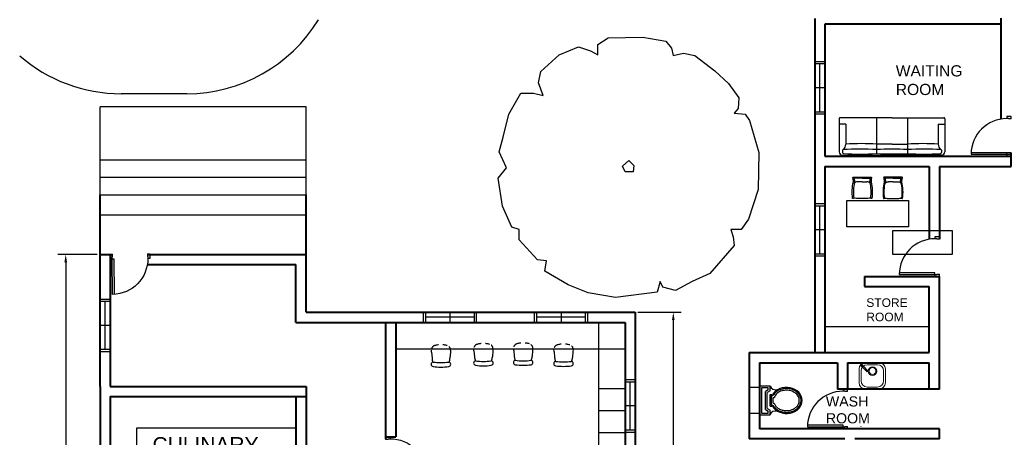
# Model space of a CAD drawing. Header units: metres. Extents: x -353 to 1688, y -477 to 135.
# Drawn here: x -328.78 to -306.27, y -230.91 to -221.39 of the extents above; entities that cross this region are included whole.
import ezdxf

# ---------------------------------------------------------------- set-up
doc = ezdxf.new("R2010")
doc.units = ezdxf.units.M
doc.header["$MEASUREMENT"] = 0
doc.linetypes.add('HIDDEN2', pattern=[0.1875, 0.125, -0.0625])
for name, color, linetype in [('CIRCULATION', 8, 'Continuous'), ('door space', 1, 'Continuous'), ('FUR', 7, 'Continuous'), ('ID-LOOSE', 31, 'Continuous'), ('ID-LOOSE2', 8, 'Continuous'), ('TREES', 82, 'Continuous'), ('WINDOW', 10, 'Continuous')]:
    doc.layers.add(name, color=color, linetype=linetype)
for name, color, linetype, lineweight in [('DIMENSION', 240, 'Continuous', 40), ('ROAD', 31, 'Continuous', 30), ('WALL', 2, 'Continuous', 40)]:
    doc.layers.add(name, color=color, linetype=linetype, lineweight=lineweight)
for name, color, linetype, plot in [('FURNITURE', 130, 'Continuous', False), ('STAIR', 231, 'Continuous', False), ('TEXT', 141, 'Continuous', False)]:
    doc.layers.add(name, color=color, linetype=linetype, plot=plot)
doc.styles.get("Standard").update_dxf_attribs({"font": 'arial.ttf'})
doc.dimstyles.new('Annotative', dxfattribs={"dimscale": 0, "dimtxt": 0.18, "dimasz": 0.18, "dimexe": 0.18, "dimexo": 0.0625, "dimgap": 0.09, "dimtad": 0, "dimtih": 1, "dimtoh": 1, "dimdec": 4, "dimzin": 0, "dimdsep": 46, "dimtxsty": 'Standard', "dimcen": 0.09, "dimadec": 0, "dimazin": 0, "dimtfac": 1, "dimtdec": 4, "dimtofl": 0, "dimtmove": 0, "dimatfit": 3, "dimfxl": 1, "dimtolj": 1, "dimtzin": 0, "dimarcsym": 0})

# ---------------------------------------------------------------- blocks, each defined once
blk = doc.blocks.new('A$C50846A53')
at = {"linetype": 'Continuous'}
for p, q in [((0, 0.74), (0, 0.56)), ((0.5, 0.74), (0, 0.74)), ((0.47, 0.71), (0.03, 0.71)), ((0.03, 0.71), (0.03, 0.59)), ((0.47, 0.59), (0.47, 0.71)), ((0.5, 0.56), (0.5, 0.74)), ((0, 0.56), (0.08, 0.56)), ((0.03, 0.59), (0.063, 0.59)), ((0.093, 0.64), (0.063, 0.59)), ((0.11, 0.61), (0.08, 0.56)), ((0.093, 0.64), (0.407, 0.64)), ((0.11, 0.61), (0.39, 0.61)), ((0.15, 0.557), (0.15, 0.52)), ((0.15, 0.557), (0.351, 0.557)), ((0.17, 0.537), (0.332, 0.537)), ((0.351, 0.557), (0.351, 0.52)), ((0.42, 0.56), (0.39, 0.61)), ((0.437, 0.59), (0.407, 0.64)), ((0.42, 0.56), (0.5, 0.56)), ((0.437, 0.59), (0.47, 0.59)), ((0.2, 0.507), (0.2, 0.488)), ((0.2, 0.507), (0.301, 0.507)), ((0.301, 0.507), (0.301, 0.488))]:
    blk.add_line(p, q, dxfattribs=at)
for centre, radius, start, end in [((-0.039, 0.461), 0.106, 344.642, 68.7339), ((0.11, 0.542), 0.06, 306.0032, 355.4798), ((0.391, 0.542), 0.06, 184.5202, 233.9959), ((0.539, 0.461), 0.106, 111.2661, 195.358)]:
    blk.add_arc(centre, radius, start, end, dxfattribs=at)
blk.add_ellipse((0.251, 0.274), major_axis=(0, 0.274), ratio=0.828948, start_param=0.459479, end_param=5.823706, dxfattribs=at)
for points, knots in [([(0.145, 0.493), (0.144, 0.492), (0.143, 0.491), (0.132, 0.483), (0.123, 0.475), (0.106, 0.457), (0.098, 0.447), (0.084, 0.426), (0.077, 0.415), (0.066, 0.391), (0.061, 0.378), (0.053, 0.352), (0.05, 0.339), (0.045, 0.311), (0.044, 0.298), (0.043, 0.27), (0.043, 0.256), (0.046, 0.228), (0.049, 0.215), (0.055, 0.188), (0.059, 0.175), (0.069, 0.15), (0.075, 0.138), (0.088, 0.116), (0.095, 0.105), (0.111, 0.085), (0.12, 0.077), (0.138, 0.06), (0.147, 0.053), (0.167, 0.041), (0.178, 0.036), (0.199, 0.028), (0.209, 0.025), (0.231, 0.021), (0.242, 0.02), (0.264, 0.02), (0.275, 0.021), (0.297, 0.026), (0.307, 0.029), (0.328, 0.038), (0.338, 0.044), (0.358, 0.057), (0.367, 0.064), (0.385, 0.081), (0.394, 0.09), (0.409, 0.11), (0.416, 0.121), (0.429, 0.144), (0.434, 0.156), (0.444, 0.181), (0.448, 0.194), (0.454, 0.221), (0.456, 0.235), (0.458, 0.262), (0.458, 0.276), (0.457, 0.304), (0.455, 0.318), (0.45, 0.345), (0.447, 0.358), (0.438, 0.384), (0.433, 0.396), (0.421, 0.42), (0.414, 0.431), (0.399, 0.452), (0.391, 0.461), (0.374, 0.479), (0.365, 0.486), (0.356, 0.493)], [0.542145, 0.542145, 0.542145, 0.542145, 0.562703, 0.562703, 0.724661, 0.724661, 0.886619, 0.886619, 1.048577, 1.048577, 1.210535, 1.210535, 1.372493, 1.372493, 1.534451, 1.534451, 1.696409, 1.696409, 1.858367, 1.858367, 2.020325, 2.020325, 2.182283, 2.182283, 2.344241, 2.344241, 2.506199, 2.506199, 2.668157, 2.668157, 2.830115, 2.830115, 2.992073, 2.992073, 3.154031, 3.154031, 3.315989, 3.315989, 3.477947, 3.477947, 3.639905, 3.639905, 3.801863, 3.801863, 3.963821, 3.963821, 4.125779, 4.125779, 4.287737, 4.287737, 4.449695, 4.449695, 4.611653, 4.611653, 4.773611, 4.773611, 4.935569, 4.935569, 5.097526, 5.097526, 5.259484, 5.259484, 5.421442, 5.421442, 5.5834, 5.5834, 5.741045, 5.741045, 5.741045, 5.741045]), ([(0.2, 0.488), (0.17, 0.474), (0.164, 0.47), (0.151, 0.46), (0.144, 0.454), (0.13, 0.439), (0.123, 0.431), (0.111, 0.413), (0.106, 0.404), (0.096, 0.384), (0.091, 0.373), (0.084, 0.352), (0.081, 0.34), (0.076, 0.317), (0.075, 0.305), (0.073, 0.282), (0.073, 0.27), (0.074, 0.246), (0.076, 0.234), (0.08, 0.211), (0.083, 0.2), (0.09, 0.178), (0.095, 0.167), (0.104, 0.147), (0.11, 0.138), (0.122, 0.12), (0.128, 0.112), (0.142, 0.097), (0.149, 0.09), (0.165, 0.078), (0.173, 0.073), (0.189, 0.064), (0.197, 0.06), (0.214, 0.055), (0.222, 0.053), (0.239, 0.05), (0.248, 0.05), (0.266, 0.051), (0.276, 0.052), (0.296, 0.057), (0.306, 0.061), (0.325, 0.071), (0.335, 0.077), (0.353, 0.091), (0.361, 0.099), (0.377, 0.117), (0.384, 0.127), (0.398, 0.149), (0.404, 0.161), (0.414, 0.185), (0.418, 0.198), (0.424, 0.225), (0.426, 0.239), (0.428, 0.267), (0.428, 0.281), (0.426, 0.309), (0.424, 0.323), (0.418, 0.349), (0.414, 0.363), (0.404, 0.387), (0.398, 0.399), (0.385, 0.421), (0.378, 0.431), (0.362, 0.449), (0.353, 0.458), (0.338, 0.469), (0.332, 0.474), (0.301, 0.488)], [0.459479, 0.459479, 0.459479, 0.459479, 0.567422, 0.567422, 0.720865, 0.720865, 0.874307, 0.874307, 1.02775, 1.02775, 1.181192, 1.181192, 1.334635, 1.334635, 1.488077, 1.488077, 1.64152, 1.64152, 1.794963, 1.794963, 1.948405, 1.948405, 2.101848, 2.101848, 2.25529, 2.25529, 2.408733, 2.408733, 2.562175, 2.562175, 2.715618, 2.715618, 2.86906, 2.86906, 3.022503, 3.022503, 3.175946, 3.175946, 3.356457, 3.356457, 3.536968, 3.536968, 3.717479, 3.717479, 3.89799, 3.89799, 4.078501, 4.078501, 4.259012, 4.259012, 4.439523, 4.439523, 4.620035, 4.620035, 4.800546, 4.800546, 4.981057, 4.981057, 5.161568, 5.161568, 5.342079, 5.342079, 5.52259, 5.52259, 5.703101, 5.703101, 5.823706, 5.823706, 5.823706, 5.823706])]:
    blk.add_open_spline(points, degree=3, knots=knots, dxfattribs=at)
blk = doc.blocks.new('Simple tree 13_cad-block.com')
at = {"color": 0}
for points in [[(-1468, -1499), (-1766, -1175), (-1766, -1008), (-1883, -968), (-2037, -632), (-2103, -179), (-1973, -11), (-2089, 248), (-2025, 481), (-1935, 856), (-1740, 1192), (-1534, 1192), (-1378, 1153), (-1456, 1360), (-1416, 1541), (-1119, 1813), (-809, 1943), (-615, 1878), (-498, 1813), (-498, 1981), (-330, 2085), (227, 2098), (602, 2033), (692, 1917), (718, 1800), (886, 1839), (1068, 1800), (1391, 1555), (1611, 1348), (1779, 1115), (1766, 946), (1701, 868), (1883, 856), (1948, 752), (2102, 235), (2090, -361), (1934, -839), (1818, -1008), (1649, -1008), (1689, -1124), (1701, -1266), (1313, -1719), (1028, -1848), (757, -1991), (550, -1939), (511, -1848), (459, -2017), (-214, -2107), (-653, -2029), (-977, -1900), (-1352, -1681), (-1326, -1512)], [(-58, -76), (-97, 15), (6, 105), (84, 28), (71, -76)]]:
    blk.add_lwpolyline(points, close=True, dxfattribs=at)
blk = doc.blocks.new('A$C027E3DAA')
at = {"lineweight": 5}
for p, q in [((0, 100), (0, 320)), ((48, 356), (128, 276)), ((142, 290), (63, 369)), ((320, 420), (100, 420)), ((291, 388), (131, 388)), ((420, 100), (420, 320)), ((31, 132), (31, 288)), ((128, 276), (142, 290)), ((391, 132), (391, 288)), ((291, 32), (131, 32)), ((320, 0), (100, 0))]:
    blk.add_line(p, q, dxfattribs=at)
for centre, radius in [((47, 373), 16.5), ((47, 373), 8.24), ((214, 287), 68.5), ((214, 287), 54.8)]:
    blk.add_circle(centre, radius, dxfattribs=at)
for centre, start, end in [((100, 320), 90, 180), ((131, 288), 90, 180), ((291, 288), 0, 90), ((320, 320), 0, 90), ((100, 100), 180, 270), ((131, 132), 180, 270), ((291, 132), 270, 0), ((320, 100), 270, 0)]:
    blk.add_arc(centre, 100, start, end, dxfattribs=at)
blk = doc.blocks.new('SOFA-5')
at = {"layer": 'FUR', "color": 32}
for p, q in [((-1123, 514), (2, 514)), ((-1123, 404), (-1123, 454)), ((1127, 514), (2, 514)), ((1127, 404), (1127, 454)), ((-1198, -311), (-1198, 439)), ((-1048, -186), (-1048, 264)), ((1052, -186), (1052, 264)), ((1202, -311), (1202, 439)), ((-1048, -186), (-1198, -186)), ((1052, -186), (1202, -186)), ((2, -336), (-1173, -336)), ((2, -336), (1177, -336))]:
    blk.add_line(p, q, dxfattribs=at)
at = {"layer": 'FUR', "color": 40}
for p, q in [((-348, -338), (-348, 479)), ((352, -338), (352, 479)), ((2, 264), (-348, 264)), ((2, 264), (352, 264))]:
    blk.add_line(p, q, dxfattribs=at)
at = {"layer": 'FUR', "color": 32}
for centre, radius, start, end in [((-1123, 439), 75, 90, 180), ((-1098, 454), 25, 90, 180), ((-723, -6527), 7017, 86.9364, 93.0636), ((2, -5639), 6128, 86.7259, 93.2741), ((727, -6527), 7017, 86.9364, 93.0636), ((1102, 454), 25, 0, 90), ((1127, 439), 75, 0, 90), ((-1108, 404), 15, 180, 267.297), ((-1198, 268), 151, 358.7138, 53.3427), ((1203, 268), 151, 126.6573, 181.2862), ((1112, 404), 15, 272.703, 0), ((-1173, -311), 25, 180, 270), ((1177, -311), 25, 270, 0)]:
    blk.add_arc(centre, radius, start, end, dxfattribs=at)
at = {"layer": 'FUR', "color": 40}
for centre, radius, start, end in [((-735, 7869), 7490, 267.1407, 272.9627), ((-698, 6384), 6130, 266.7268, 273.2732), ((2, 6501), 6122, 266.7223, 273.2777), ((740, 7869), 7490, 267.0373, 272.8593), ((702, 6384), 6130, 266.7268, 273.2732)]:
    blk.add_arc(centre, radius, start, end, dxfattribs=at)
blk = doc.blocks.new('A$C51F1')
at = {"layer": 'ID-LOOSE'}
blk.add_lwpolyline([(0.439, 0.474, 0.102523), (0.429, 0.386, -0.080461), (0.445, 0.009, -0.3023), (0.42, 0.012, 0.197932), (0.411, 0.013, -0.028193), (0.357, 0.009), (0.227, 0.009), (0.097, 0.009, -0.028193), (0.043, 0.013, 0.197932), (0.034, 0.012, -0.3023), (0.009, 0.009, -0.080461), (0.025, 0.386, 0.102523), (0.015, 0.474, -0.587111), (0.026, 0.493), (0.428, 0.493, -0.587111)], format="xyb", close=True, dxfattribs=at)
at = {"layer": 'ID-LOOSE2'}
for p, q in [((0.227, 0.476), (0.044, 0.476)), ((0.227, 0.468), (0.044, 0.468)), ((0.227, 0.467), (0.044, 0.467)), ((0.227, 0.476), (0.411, 0.476)), ((0.227, 0.468), (0.411, 0.468)), ((0.227, 0.467), (0.411, 0.467)), ((0.227, 0.386), (0.121, 0.386)), ((0.227, 0.386), (0.334, 0.386)), ((0.042, 0.032), (0.032, 0.032)), ((0.042, 0.032), (0.033, 0.028)), ((0.043, 0.013), (0.042, 0.032)), ((0.411, 0.013), (0.413, 0.032)), ((0.413, 0.032), (0.423, 0.032)), ((0.413, 0.032), (0.422, 0.028))]:
    blk.add_line(p, q, dxfattribs=at)
for centre, radius, start, end in [((0.044, 0.473), 0.00242, 100.345, 201.3742), ((-0.19, 0.406), 0.241, 354.5513, 15.9626), ((0.044, 0.467), 0.000725, 87.3762, 197.5208), ((0.044, 0.466), 0.000433, 71.7715, 189.2202), ((-0.256, 0.358), 0.317, 1.1591, 17.5641), ((0.711, 0.358), 0.317, 162.4359, 178.8409), ((0.644, 0.406), 0.241, 164.0374, 185.4487), ((0.411, 0.473), 0.00242, 338.6258, 79.655), ((0.411, 0.467), 0.000725, 342.4792, 92.6238), ((0.411, 0.466), 0.000433, 350.7798, 108.2285), ((1.181, 0.149), 1.154, 168.4357, 186.8363), ((0.121, 0.288), 0.0978, 90.5164, 143.1927), ((0.333, 0.288), 0.0978, 36.8073, 89.4836), ((-0.726, 0.149), 1.154, 353.1637, 11.5643), ((0.04, 0.001), 0.012, 71.7536, 116.5375), ((0.415, 0.001), 0.012, 63.4625, 108.2464)]:
    blk.add_arc(centre, radius, start, end, dxfattribs=at)
blk = doc.blocks.new('*D189')
at = {"layer": 'Defpoints', "color": 0, "transparency": 16777216}
for p in [(-326.959, -226.716), (-327.738, -244.291), (-326.959, -244.291)]:
    blk.add_point(p, dxfattribs=at)
at = {"layer": 'DIMENSION', "color": 0, "lineweight": -2, "transparency": 16777216}
for p, q in [((-327.022, -226.716), (-327.918, -226.716)), ((-327.738, -226.896), (-327.738, -235.321)), ((-327.738, -244.111), (-327.738, -235.685)), ((-327.022, -244.291), (-327.918, -244.291))]:
    blk.add_line(p, q, dxfattribs=at)
at = {"layer": 'DIMENSION', "color": 0, "transparency": 16777216}
for points in [[(-327.768, -226.896), (-327.708, -226.896), (-327.738, -226.716)], [(-327.768, -244.111), (-327.708, -244.111), (-327.738, -244.291)]]:
    blk.add_solid(points, dxfattribs=at)
at = {"layer": 'DIMENSION', "color": 0, "transparency": 16777216, "insert": (-327.738, -235.503), "char_height": 0.18, "attachment_point": 5}
blk.add_mtext('\\A1;17.5749', dxfattribs=at)
blk = doc.blocks.new('*D190')
at = {"layer": 'Defpoints', "color": 0, "transparency": 16777216}
for p in [(-314.805, -228.031), (-314.805, -244.291), (-313.939, -244.291)]:
    blk.add_point(p, dxfattribs=at)
at = {"layer": 'DIMENSION', "color": 0, "lineweight": -2, "transparency": 16777216}
for p, q in [((-314.742, -228.031), (-313.759, -228.031)), ((-313.939, -228.211), (-313.939, -235.979)), ((-313.939, -244.111), (-313.939, -236.342)), ((-314.742, -244.291), (-313.759, -244.291))]:
    blk.add_line(p, q, dxfattribs=at)
at = {"layer": 'DIMENSION', "color": 0, "transparency": 16777216}
for points in [[(-313.969, -228.211), (-313.909, -228.211), (-313.939, -228.031)], [(-313.969, -244.111), (-313.909, -244.111), (-313.939, -244.291)]]:
    blk.add_solid(points, dxfattribs=at)
at = {"layer": 'DIMENSION', "color": 0, "transparency": 16777216, "insert": (-313.939, -236.161), "char_height": 0.18, "attachment_point": 5}
blk.add_mtext('\\A1;16.2599', dxfattribs=at)

msp = doc.modelspace()

# ---------------------------------------------------------------- linework, layer by layer
msp.add_line((-308.3127, -227.219), (-308.3127, -227.21994))
at = {"layer": 'CIRCULATION'}
msp.add_line((-324.98836, -223.06573), (-326.48151, -223.06573), dxfattribs=at)
for centre, start, end in [((-324.98836, -219.56573), 270, 328.624603), ((-326.48151, -219.56573), 228.938965, 270)]:
    msp.add_arc(centre, 3.5, start, end, dxfattribs=at)
at = {"layer": 'Defpoints'}
msp.add_line((-306.26626, -223.63724), (-306.26539, -223.63724), dxfattribs=at)
at = {"layer": 'door space'}
for p, q in [((-306.36626, -223.58724), (-306.36626, -223.63224)), ((-306.26626, -223.58724), (-306.36626, -223.58724)), ((-306.32626, -223.63224), (-306.36626, -223.63224)), ((-306.32626, -223.63224), (-306.32626, -223.63724)), ((-306.26626, -223.63724), (-306.32626, -223.63724)), ((-306.26626, -223.63724), (-306.26626, -223.58724)), ((-306.26539, -224.40724), (-307.17626, -224.40724)), ((-307.17626, -224.44224), (-306.36626, -224.44224)), ((-306.36626, -224.44224), (-306.36626, -224.40724)), ((-306.36626, -224.44224), (-306.36626, -224.48724)), ((-306.36626, -224.44224), (-306.32626, -224.44224)), ((-306.32626, -224.43724), (-306.32626, -224.44224)), ((-306.32626, -224.43724), (-306.26626, -224.43724)), ((-306.26626, -224.48724), (-306.26626, -224.43724)), ((-306.36626, -224.48724), (-306.26626, -224.48724)), ((-307.9955, -226.31738), (-307.9955, -226.36238)), ((-307.8955, -226.31738), (-307.9955, -226.31738)), ((-307.9555, -226.36238), (-307.9955, -226.36238)), ((-307.9555, -226.36238), (-307.9555, -226.36738)), ((-307.8955, -226.36738), (-307.9555, -226.36738)), ((-307.8955, -226.36738), (-307.8955, -226.31738)), ((-326.72937, -226.71565), (-326.67938, -226.71514)), ((-326.72837, -226.81564), (-326.72937, -226.71565)), ((-326.67877, -226.77514), (-326.67938, -226.71514)), ((-325.87942, -226.70711), (-325.82942, -226.70661)), ((-325.87942, -226.70711), (-325.87881, -226.76711)), ((-325.82942, -226.70661), (-325.82841, -226.80661)), ((-326.68337, -226.81519), (-326.72837, -226.81564)), ((-326.67877, -226.77514), (-326.68377, -226.77519)), ((-326.68337, -226.81519), (-326.68377, -226.77519)), ((-326.68337, -226.81519), (-326.64837, -226.81484)), ((-326.67524, -227.62515), (-326.68337, -226.81519)), ((-326.64837, -226.81484), (-326.64024, -227.6248)), ((-325.87381, -226.76706), (-325.87881, -226.76711)), ((-325.87381, -226.76706), (-325.87341, -226.80706)), ((-325.82841, -226.80661), (-325.87341, -226.80706)), ((-307.9955, -227.13738), (-308.8055, -227.13738)), ((-308.8055, -227.17238), (-307.9955, -227.17238)), ((-307.9955, -227.17238), (-307.9955, -227.13738)), ((-307.9955, -227.17238), (-307.9955, -227.21738)), ((-307.9955, -227.17238), (-307.9555, -227.17238)), ((-307.9555, -227.16738), (-307.9555, -227.17238)), ((-307.9555, -227.16738), (-307.8955, -227.16738)), ((-307.8955, -227.21738), (-307.8955, -227.16738)), ((-307.9955, -227.21738), (-307.8955, -227.21738)), ((-310.08197, -229.78006), (-310.08197, -229.82506)), ((-309.98197, -229.78006), (-310.08197, -229.78006)), ((-310.04197, -229.82506), (-310.08197, -229.82506)), ((-310.04197, -229.82506), (-310.04197, -229.83006)), ((-309.98197, -229.83006), (-310.04197, -229.83006)), ((-309.98197, -229.83006), (-309.98197, -229.78006)), ((-310.08197, -230.60006), (-310.89197, -230.60006)), ((-310.89197, -230.63506), (-310.08197, -230.63506)), ((-310.08197, -230.63506), (-310.08197, -230.60006)), ((-310.08197, -230.63506), (-310.08197, -230.68006)), ((-310.08197, -230.63506), (-310.04197, -230.63506)), ((-310.08197, -230.68006), (-309.98197, -230.68006)), ((-310.04197, -230.63006), (-309.98197, -230.63006)), ((-309.98197, -230.68006), (-309.98197, -230.63006)), ((-309.6827, -230.629), (-309.6827, -230.634)), ((-320.47337, -230.86192), (-320.37338, -230.86091)), ((-320.47287, -230.91191), (-320.47337, -230.86192)), ((-320.47287, -230.91191), (-320.41287, -230.91131)), ((-320.41292, -230.90631), (-320.37292, -230.90591)), ((-320.41292, -230.90631), (-320.41287, -230.91131)), ((-320.37338, -230.86091), (-320.37292, -230.90591))]:
    msp.add_line(p, q, dxfattribs=at)
for centre in [(-306.36626, -224.44224), (-307.9955, -227.17238), (-310.08197, -230.63506)]:
    msp.add_ellipse(centre, major_axis=(-0.57276, -0.57276), ratio=1, start_param=3.92699082, end_param=5.49778714, dxfattribs=at)
at = {"layer": 'door space', "extrusion": (0, 0, -1)}
for centre, major_axis in [((-326.68337, -226.81519), (-0.56698, -0.57848)), ((-320.36479, -231.71587), (0.57848, -0.56698))]:
    msp.add_ellipse(centre, major_axis=major_axis, ratio=1, start_param=3.92699082, end_param=5.49778714, dxfattribs=at)
at = {"layer": 'FURNITURE'}
for p, q in [((-315.63457, -228.2606), (-315.63457, -231.7606)), ((-310.50248, -228.35573), (-308.12441, -228.35573)), ((-310.49573, -228.357), (-310.49573, -228.949)), ((-308.12565, -228.3552), (-308.12565, -228.949)), ((-320.24277, -228.8606), (-315.03457, -228.8606)), ((-319.43011, -228.93817), (-319.41814, -229.07324)), ((-319.002, -228.93817), (-319.01179, -229.07324)), ((-318.46626, -228.90987), (-318.45429, -229.04494)), ((-318.03815, -228.90987), (-318.04794, -229.04494)), ((-317.56222, -228.89766), (-317.55026, -229.03273)), ((-317.13412, -228.89766), (-317.14391, -229.03273)), ((-316.64596, -228.92208), (-316.634, -229.05715)), ((-316.21786, -228.92208), (-316.22765, -229.05715)), ((-315.63457, -228.8606), (-315.63457, -231.7606)), ((-315.63457, -229.7606), (-315.03457, -229.7606)), ((-315.63457, -230.2606), (-315.03457, -230.2606)), ((-322.5093, -230.66186), (-326.1313, -230.66186)), ((-326.1313, -230.66186), (-326.1313, -234.94565)), ((-315.63457, -230.7606), (-315.03457, -230.7606))]:
    msp.add_line(p, q, dxfattribs=at)
at = {"layer": 'FURNITURE', "ltscale": 0.5}
msp.add_lwpolyline([(-309.99803, -225.4943), (-308.59803, -225.4943), (-308.59803, -226.0943), (-309.99803, -226.0943)], close=True, dxfattribs=at)
at = {"layer": 'FURNITURE', "linetype": 'HIDDEN2', "ltscale": 0.03}
for points in [[(-318.46626, -228.90987), (-318.47005, -228.86708, -0.35850154), (-318.39702, -228.76061, -0.14150797), (-318.10808, -228.76061, -0.35850154), (-318.03505, -228.86708), (-318.03815, -228.90987)], [(-317.56222, -228.89766), (-317.56601, -228.85487, -0.35850154), (-317.49299, -228.74841, -0.14150797), (-317.20404, -228.74841, -0.35850154), (-317.13102, -228.85487), (-317.13412, -228.89766)], [(-316.64596, -228.92208), (-316.64975, -228.87929, -0.35850154), (-316.57673, -228.77282, -0.14150797), (-316.28778, -228.77282, -0.35850154), (-316.21476, -228.87929), (-316.21786, -228.92208)], [(-319.43011, -228.93817), (-319.4339, -228.89538, -0.35850154), (-319.36087, -228.78891, -0.14150797), (-319.07193, -228.78891, -0.35850154), (-318.9989, -228.89538), (-319.002, -228.93817)]]:
    msp.add_lwpolyline(points, format="xyb", dxfattribs=at)
at = {"layer": 'FURNITURE'}
for centre, radius, start, end in [((-319.3882, -229.21297), 0.0508, 98.455473, 261.544527), ((-319.21497, -229.07324), 0.20318, 180, 206.212212), ((-319.0446, -229.21297), 0.0508, 278.455473, 81.544527), ((-319.21497, -229.07324), 0.20318, 333.61801, 0), ((-318.42435, -229.18467), 0.0508, 98.455473, 261.544527), ((-318.25112, -229.04494), 0.20318, 180, 206.212212), ((-318.08075, -229.18467), 0.0508, 278.455473, 81.544527), ((-318.25112, -229.04494), 0.20318, 333.61801, 0), ((-317.52032, -229.17246), 0.0508, 98.455473, 261.544527), ((-317.34708, -229.03273), 0.20318, 180, 206.212212), ((-317.17671, -229.17246), 0.0508, 278.455473, 81.544527), ((-317.34708, -229.03273), 0.20318, 333.61801, 0), ((-316.60406, -229.19688), 0.0508, 98.455473, 261.544527), ((-316.43083, -229.05715), 0.20318, 180, 206.212212), ((-316.26045, -229.19688), 0.0508, 278.455473, 81.544527), ((-316.43083, -229.05715), 0.20318, 333.61801, 0), ((-319.2164, -228.05727), 1.2192, 261.544527, 278.455473), ((-318.25255, -228.02897), 1.2192, 261.544527, 278.455473), ((-317.34851, -228.01676), 1.2192, 261.544527, 278.455473), ((-316.43226, -228.04118), 1.2192, 261.544527, 278.455473)]:
    msp.add_arc(centre, radius, start, end, dxfattribs=at)
at = {"layer": 'FURNITURE', "color": 7}
for centre in [(-319.2164, -227.95677), (-318.25255, -227.92847), (-317.34851, -227.91627), (-316.43226, -227.94068)]:
    msp.add_arc(centre, 1.2192, 261.544527, 278.455473, dxfattribs=at)
at = {"layer": 'ID-LOOSE2', "ltscale": 0.5}
msp.add_lwpolyline([(-308.95674, -226.17079), (-307.60674, -226.17079), (-307.60674, -226.72079), (-308.95674, -226.72079)], close=True, dxfattribs=at)
at = {"layer": 'ROAD'}
for p, q in [((-326.95937, -225.36565), (-326.95937, -223.36565)), ((-322.27925, -223.36565), (-326.95937, -223.36565)), ((-322.27925, -225.36565), (-322.27925, -223.36565))]:
    msp.add_line(p, q, dxfattribs=at)
at = {"layer": 'STAIR'}
for p, q in [((-326.95937, -224.56565), (-324.79273, -224.56565)), ((-324.79273, -224.56565), (-322.27925, -224.56565)), ((-326.95937, -224.96565), (-324.79273, -224.96565)), ((-324.79273, -224.96565), (-322.27925, -224.96565)), ((-326.95937, -225.36565), (-324.79273, -225.36565)), ((-324.79273, -225.36565), (-322.27925, -225.36565)), ((-326.95937, -225.81565), (-324.79273, -225.81565)), ((-324.79273, -225.81565), (-322.27925, -225.81565))]:
    msp.add_line(p, q, dxfattribs=at)
at = {"layer": 'WALL'}
for p, q in [((-310.72539, -221.359), (-310.72539, -224.719)), ((-306.49539, -221.48344), (-310.49539, -221.48344)), ((-310.49539, -221.48344), (-310.49539, -224.48344)), ((-306.49539, -223.6426), (-306.49539, -221.35344)), ((-306.26539, -224.719), (-306.26539, -224.40724)), ((-310.49539, -224.48344), (-306.26539, -224.48344)), ((-310.72539, -224.719), (-310.72539, -228.949)), ((-310.49539, -224.719), (-310.49539, -227.449)), ((-310.49539, -224.719), (-308.12441, -224.719)), ((-308.12441, -224.719), (-308.12441, -226.3727)), ((-307.89441, -224.719), (-306.26539, -224.719)), ((-307.89441, -224.719), (-307.89441, -226.3727)), ((-326.95937, -229.71565), (-326.95937, -225.36565)), ((-322.27925, -228.0306), (-322.27925, -225.36565)), ((-326.95937, -226.71565), (-326.67937, -226.71565)), ((-326.72937, -226.71565), (-326.72937, -229.71565)), ((-325.87933, -226.71565), (-324.79273, -226.71565)), ((-324.79273, -226.71565), (-322.27925, -226.71565)), ((-325.88395, -226.94565), (-324.79273, -226.94565)), ((-324.79273, -226.94565), (-322.50925, -226.94565)), ((-322.50925, -228.2606), (-322.50925, -226.94565)), ((-309.59539, -227.219), (-309.59539, -227.449)), ((-309.59539, -227.219), (-307.89441, -227.219)), ((-307.89441, -227.449), (-307.89441, -227.219)), ((-307.89441, -229.779), (-307.89441, -227.219)), ((-310.49539, -227.449), (-310.49539, -228.949)), ((-309.59539, -227.449), (-308.12441, -227.449)), ((-308.12441, -228.949), (-308.12441, -227.449)), ((-322.27925, -228.0306), (-320.47277, -228.0306)), ((-320.47277, -228.0306), (-314.80457, -228.0306)), ((-314.80457, -228.0306), (-314.80457, -244.29053)), ((-322.50925, -228.2606), (-315.03457, -228.2606)), ((-320.47277, -228.2606), (-320.47277, -230.91191)), ((-320.24277, -228.2606), (-320.24277, -230.8606)), ((-315.03457, -228.2606), (-315.03457, -237.77905)), ((-312.2127, -228.949), (-310.2127, -228.949)), ((-312.2127, -228.949), (-312.2127, -230.909)), ((-310.49539, -228.949), (-308.12441, -228.949)), ((-311.9827, -229.179), (-311.5427, -229.179)), ((-311.9827, -229.179), (-310.2127, -229.179)), ((-311.9827, -229.179), (-311.9827, -230.679)), ((-310.2127, -229.179), (-310.2127, -229.779)), ((-309.9827, -229.179), (-309.3127, -229.179)), ((-309.9827, -229.179), (-308.12441, -229.179)), ((-309.9827, -229.179), (-309.9827, -229.779)), ((-308.12441, -229.779), (-308.12441, -229.179)), ((-326.95937, -229.71565), (-326.95937, -244.01437)), ((-326.72937, -229.71565), (-324.79273, -229.71565)), ((-324.79273, -229.71565), (-322.27925, -229.71565)), ((-322.27925, -229.71565), (-322.27925, -234.04565)), ((-307.89441, -229.779), (-310.2127, -229.779)), ((-326.72937, -229.94565), (-322.27925, -229.94565)), ((-326.72937, -229.94565), (-326.72937, -234.94565)), ((-322.50925, -229.94565), (-322.50925, -234.04565)), ((-309.0827, -230.679), (-311.9827, -230.679)), ((-307.89441, -230.679), (-309.98197, -230.679)), ((-307.89441, -230.909), (-307.89441, -230.679)), ((-320.47277, -230.8606), (-320.24277, -230.8606)), ((-310.0427, -230.909), (-312.2127, -230.909)), ((-307.89441, -230.909), (-309.8127, -230.909))]:
    msp.add_line(p, q, dxfattribs=at)
at = {"layer": 'WINDOW'}
for p, q in [((-310.72539, -223.53274), (-310.72539, -222.33274)), ((-310.72539, -222.33274), (-310.49539, -222.33274)), ((-310.72539, -222.38274), (-310.49539, -222.38274)), ((-310.61039, -223.48274), (-310.61039, -222.38274)), ((-310.49539, -222.33274), (-310.49539, -223.53274)), ((-310.49539, -222.93274), (-310.72539, -222.93274)), ((-310.49539, -223.53274), (-310.49539, -222.93274)), ((-310.49539, -223.48274), (-310.72539, -223.48274)), ((-310.49539, -223.53274), (-310.72539, -223.53274)), ((-310.72539, -226.76069), (-310.72539, -225.56069)), ((-310.72539, -225.56069), (-310.49539, -225.56069)), ((-310.49539, -225.56069), (-310.49539, -226.76069)), ((-310.72539, -225.61069), (-310.49539, -225.61069)), ((-310.61039, -226.71069), (-310.61039, -225.61069)), ((-310.49539, -226.16069), (-310.72539, -226.16069)), ((-310.49539, -226.76069), (-310.49539, -226.16069)), ((-310.49539, -226.71069), (-310.72539, -226.71069)), ((-310.49539, -226.76069), (-310.72539, -226.76069)), ((-308.23708, -227.219), (-308.23708, -227.21994)), ((-326.95937, -228.93065), (-326.95937, -227.73065)), ((-326.95937, -227.73065), (-326.72937, -227.73065)), ((-326.95937, -227.78065), (-326.72937, -227.78065)), ((-326.84437, -228.88065), (-326.84437, -227.78065)), ((-326.72937, -227.73065), (-326.72937, -228.93065)), ((-319.61321, -228.2606), (-319.61321, -228.0306)), ((-319.61321, -228.0306), (-318.41321, -228.0306)), ((-319.56321, -228.2606), (-319.56321, -228.0306)), ((-319.01321, -228.0306), (-319.01321, -228.2606)), ((-318.46321, -228.0306), (-318.46321, -228.2606)), ((-318.41321, -228.0306), (-318.41321, -228.2606)), ((-317.08915, -228.2606), (-317.08915, -228.0306)), ((-317.08915, -228.0306), (-315.88915, -228.0306)), ((-317.03915, -228.2606), (-317.03915, -228.0306)), ((-316.48915, -228.0306), (-316.48915, -228.2606)), ((-315.93915, -228.0306), (-315.93915, -228.2606)), ((-315.88915, -228.0306), (-315.88915, -228.2606)), ((-318.41321, -228.2606), (-319.61321, -228.2606)), ((-318.46321, -228.1456), (-319.56321, -228.1456)), ((-315.88915, -228.2606), (-317.08915, -228.2606)), ((-315.93915, -228.1456), (-317.03915, -228.1456)), ((-326.72937, -228.33065), (-326.95937, -228.33065)), ((-326.72937, -228.93065), (-326.72937, -228.33065)), ((-326.72937, -228.88065), (-326.95937, -228.88065)), ((-326.72937, -228.93065), (-326.95937, -228.93065)), ((-315.03457, -230.7606), (-315.03457, -229.5606)), ((-315.03457, -229.5606), (-314.80457, -229.5606)), ((-315.03457, -229.6106), (-314.80457, -229.6106)), ((-314.91957, -230.7106), (-314.91957, -229.6106)), ((-314.80457, -229.5606), (-314.80457, -230.7606)), ((-312.20771, -230.33253, 0.00011), (-312.20771, -229.73253, 0.00011)), ((-312.20771, -229.73253, 0.00011), (-311.97771, -229.73253, 0.00011)), ((-311.97771, -229.73253, 0.00011), (-311.97771, -230.33253, 0.00011)), ((-314.80457, -230.1606), (-315.03457, -230.1606)), ((-314.80457, -230.7606), (-314.80457, -230.1606)), ((-311.97771, -230.33253, 0.00011), (-312.20771, -230.33253, 0.00011)), ((-314.80457, -230.7106), (-315.03457, -230.7106)), ((-314.80457, -230.7606), (-315.03457, -230.7606))]:
    msp.add_line(p, q, dxfattribs=at)

# ---------------------------------------------------------------- block references
at = {"layer": 'FURNITURE', "color": 12, "xscale": 0.000999999996565748, "yscale": 0.000999999996565748, "zscale": 0.000999999996565748, "rotation": 180}
msp.add_blockref('SOFA-5', (-308.96947, -223.94683), dxfattribs=at)
at = {"layer": 'FURNITURE'}
msp.add_blockref('A$C51F1', (-309.87504, -225.45341), dxfattribs=at)
at = {"layer": 'FURNITURE', "xscale": -1}
msp.add_blockref('A$C51F1', (-308.72102, -225.45341), dxfattribs=at)
at = {"layer": 'FURNITURE', "xscale": 0.001426284879213249, "yscale": 0.001426284879213249, "zscale": 0.001426284879213249}
msp.add_blockref('A$C027E3DAA', (-309.71966, -229.77649), dxfattribs=at)
at = {"layer": 'FURNITURE', "color": 7, "xscale": 1.304845739735994, "yscale": 1.304845739735994, "zscale": 1.304845739735994, "rotation": 90}
msp.add_blockref('A$C50846A53', (-311.01152, -230.36134, -0.00087), dxfattribs=at)
at = {"layer": 'TREES', "xscale": 0.001407448445345188, "yscale": 0.001407448445345188, "zscale": 0.001407448445345188}
msp.add_blockref('Simple tree 13_cad-block.com', (-314.9539, -224.73326), dxfattribs=at)

# ---------------------------------------------------------------- texts
at = {"layer": 'TEXT', "attachment_point": 1}
for s, width, gutter_width, insert, char_height in [('WAITING ROOM', 0.0860672, 1.26912, (-308.88641, -222.42006), 0.2538235), ('STORE ROOM', 0.1611636, 0.97574, (-309.55589, -227.71506), 0.195148), ('WASH ROOM', 0.0661561, 1.15076, (-310.47406, -229.94168), 0.230152), ('CULINARY', 0.1061548, 1.70466, (-325.76713, -230.86801), 0.340932)]:
    msp.add_mtext_dynamic_manual_height_columns(s, width=width, gutter_width=gutter_width, heights=[0], dxfattribs=dict(at, insert=insert, char_height=char_height))

# ---------------------------------------------------------------- dimensions: what is measured, and where the dimension line sits
at = {"layer": 'DIMENSION'}
for base, p1, p2, picture, middle in [((-327.73848, -244.29053), (-326.95937, -226.71565), (-326.95937, -244.29053), '*D189', (-327.73848, -235.50309)), ((-313.9395, -244.29053), (-314.80457, -228.0306), (-314.80457, -244.29053), '*D190', (-313.9395, -236.16057))]:
    dim = msp.add_linear_dim(base=base, p1=p1, p2=p2, angle=90, dimstyle='Annotative', dxfattribs=at)
    dim.commit()
    dim.dimension.update_dxf_attribs({"geometry": picture, "text_midpoint": middle})

doc.saveas('drawing.dxf')
